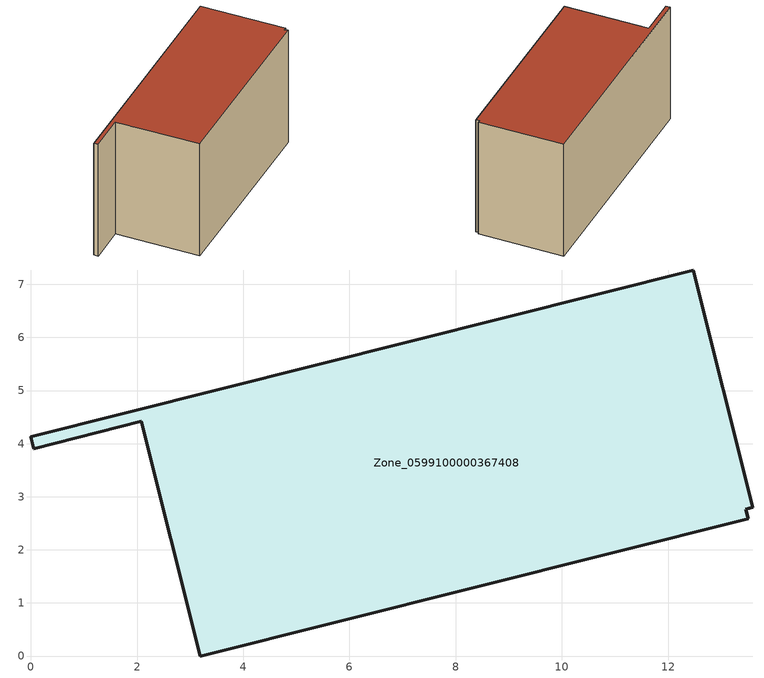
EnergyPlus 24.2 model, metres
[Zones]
Zone_0599100000367408
 floor ground (C_G): 2.08,4.42 0.06,3.91 0,4.13 12.48,7.27 13.59,2.8 13.46,2.76 13.51,2.58 3.19,0 z0
 wall outside (C_F): 12.48,7.27 0,4.13 0.06,3.91 2.08,4.42 3.19,0 13.51,2.58 13.46,2.76 13.59,2.8 12.48,7.27 z0:6.74
 roof outside (C_R): 13.51,2.58 13.46,2.76 13.59,2.8 12.48,7.27 0,4.13 0.06,3.91 2.08,4.42 3.19,0 z6.74
[BUILDING]
Pand.0599100000367408: North Axis=0; Terrain=City; Loads Convergence Tolerance Value=0.04; Temperature Convergence Tolerance Value=0.4; Solar Distribution=FullExterior; Maximum Number of Warmup Days=25; Minimum Number of Warmup Days=1
[Site:Location]
Rotterdam.The.Hague.AP_ZH_NLD Design_Conditions: Latitude=51.96; Longitude=4.45; Time Zone=1; Elevation=-4.5
[SITE:GROUNDTEMPERATURE:BUILDINGSURFACE]
18, 18, 18, 18, 18, 18, 18, 18, 18, 18, 18, 18
[MATERIAL] Thermal Absorptance=0.9; Solar Absorptance=0.7; Visible Absorptance=0.7
Name | Roughness | Thickness | Conductivity | Density | Specific Heat
G.TI.1992-2005 | MediumSmooth | 0.15 | 0.06 | 540 | 1210
F.TI.1992-2005 | Rough | 0.3 | 0.12 | 1920 | 840
R.TI.1992-2005 | MediumRough | 0.2 | 0.08 | 1500 | 1000
[CONSTRUCTION]
C_G: G.TI.1992-2005
C_F: F.TI.1992-2005
C_R: R.TI.1992-2005
[ZONE]
Zone_0599100000367408: Type=1; Multiplier=1; Ceiling Height=Autocalculate; Volume=Autocalculate; Floor Area=autocalculate; Part of Total Floor Area=Yes
[ZONEINFILTRATION:DESIGNFLOWRATE]
Infil_Zone_0599100000367408: Zone or ZoneList or Space or SpaceList=Zone_0599100000367408; Schedule=AlwaysOn; Design Flow Rate Calculation Method=Flow/Area; Flow Rate per Floor Area=0.0015; Constant Term Coefficient=1; Temperature Term Coefficient=0; Velocity Term Coefficient=0; Velocity Squared Term Coefficient=0
[HVACTEMPLATE:ZONE:IDEALLOADSAIRSYSTEM]
Zone_0599100000367408: Maximum Heating Supply Air Temperature=50; Minimum Cooling Supply Air Temperature=13; Maximum Heating Supply Air Humidity Ratio=0.0156; Minimum Cooling Supply Air Humidity Ratio=0.0077; Heating Limit=NoLimit; Cooling Limit=NoLimit; Dehumidification Control Type=ConstantSensibleHeatRatio; Cooling Sensible Heat Ratio=0.7; Dehumidification Setpoint=60; Humidification Control Type=None; Humidification Setpoint=30; Outdoor Air Method=None; Outdoor Air Flow Rate per Person=0.00944; Outdoor Air Flow Rate per Zone Floor Area=0; Outdoor Air Flow Rate per Zone=0; Demand Controlled Ventilation Type=None; Outdoor Air Economizer Type=NoEconomizer; Heat Recovery Type=None; Sensible Heat Recovery Effectiveness=0.7; Latent Heat Recovery Effectiveness=0.65
[ZONECONTROL:THERMOSTAT]
ThermostatControl_Zone_0599100000367408: Zone or ZoneList=Zone_0599100000367408; Control Type Schedule=DualSetpointControlType; Control 1=Thermostat_Zone_0599100000367408; Temperature Difference Between Cutout And Setpoint=0
[THERMOSTATSETPOINT:DUALSETPOINT]
Thermostat_Zone_0599100000367408: Heating Setpoint Temperature Schedule=HeatingSetpoint_Zone_0599100000367408; Cooling Setpoint Temperature Schedule=CoolingSetpoint_Zone_0599100000367408
[SCHEDULE:COMPACT]
HeatingSetpoint_Zone_0599100000367408: Through: 12/31, For: AllDays, Until: 24:00, 21
CoolingSetpoint_Zone_0599100000367408: Through: 12/31, For: AllDays, Until: 24:00, 24
DualSetpointControlType: Through: 12/31, For: AllDays, Until: 24:00, 4
AlwaysOn: Through: 12/31, For: AllDays, Until: 24:00, 1
